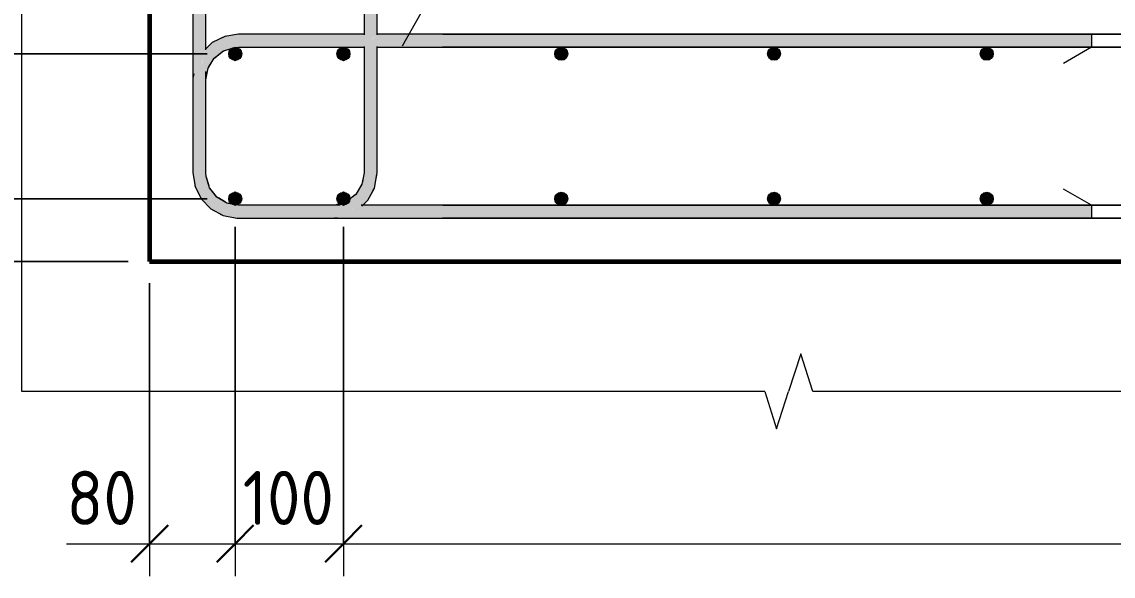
# Model space of a CAD drawing. Header units: millimetres. Extents: x 2384 to 38512, y -3571 to 48684.
# Drawn here: x 3002 to 4010, y 41074 to 41586 of the extents above; entities that cross this region are included whole.
import ezdxf

# ---------------------------------------------------------------- set-up
doc = ezdxf.new("R2010")
doc.units = ezdxf.units.MM
for name, color, linetype, lineweight in [('AA_Dim', 7, 'Continuous', 9), ('AA_Dim-20', 7, 'Continuous', 9), ('AA_Oformlenie', 7, 'Continuous', 9), ('AA_Vinoska', 7, 'Continuous', 9), ('AF_Stena_Опалубка', 253, 'Continuous', 20), ('KR_Armatura', 7, 'Continuous', 20), ('KR_Armatura_Tonkie', 7, 'Continuous', 20)]:
    doc.layers.add(name, color=color, linetype=linetype, lineweight=lineweight)
doc.styles.add('ISOCPEUR_1', font='isocpeur.ttf', dxfattribs={"width": 0.9, "height": 49.99999999999999})
doc.dimstyles.new('05_Округл_100мм__непрозр_', dxfattribs={"dimscale": 304.8, "dimtxt": 49.79905879051575, "dimasz": 0.1115485564304462, "dimexe": 0.09842519685039369, "dimexo": 0.06561679790026247, "dimgap": 0.01968503937007874, "dimtad": 1, "dimdec": 0, "dimrnd": 100, "dimdsep": 46, "dimtxsty": 'ISOCPEUR_1', "dimblk1": 'OBLIQUE', "dimblk2": 'OBLIQUE', "dimsah": 1, "dimcen": 0.09, "dimdle": 0.09842519685039369, "dimazin": 0, "dimtfac": 1, "dimtdec": 4, "dimtix": 1, "dimtmove": 0, "dimatfit": 3, "dimfxl": 1, "dimtvp": 1, "dimtfill": 1, "dimtolj": 1, "dimtzin": 0, "dimlwd": 18, "dimlwe": 18, "dimarcsym": 2})
doc.dimstyles.new('05_Округл_5мм__прозр_', dxfattribs={"dimscale": 304.8, "dimtxt": 49.79905879051575, "dimasz": 0.1115485564304462, "dimexe": 0.09842519685039369, "dimexo": 0.06561679790026247, "dimgap": 0.006561679790026247, "dimtad": 1, "dimdec": 0, "dimrnd": 5, "dimdsep": 46, "dimtxsty": 'ISOCPEUR_1', "dimblk1": 'OBLIQUE', "dimblk2": 'OBLIQUE', "dimsah": 1, "dimcen": 0.09, "dimdle": 0.09842519685039369, "dimazin": 0, "dimtfac": 1, "dimtdec": 4, "dimtix": 1, "dimtmove": 1, "dimatfit": 3, "dimfxl": 1, "dimtvp": 1, "dimtolj": 1, "dimtzin": 0, "dimlwd": 18, "dimlwe": 18, "dimarcsym": 2})
doc.dimstyles.new('05_Округл_5мм__прозр__1', dxfattribs={"dimscale": 304.8, "dimtxt": 49.79905879051575, "dimasz": 0.1115485564304462, "dimexe": 0.09842519685039369, "dimexo": 0.06561679790026247, "dimgap": 0.006561679790026247, "dimtad": 1, "dimdec": 0, "dimrnd": 5, "dimdsep": 46, "dimtxsty": 'ISOCPEUR_1', "dimblk1": 'OBLIQUE', "dimblk2": 'OBLIQUE', "dimsah": 1, "dimcen": 0.09, "dimdle": 0.09842519685039369, "dimazin": 0, "dimtfac": 1, "dimtdec": 4, "dimtix": 1, "dimtmove": 0, "dimatfit": 3, "dimfxl": 1, "dimtvp": 1, "dimtolj": 1, "dimtzin": 0, "dimlwd": 18, "dimlwe": 18, "dimarcsym": 2})

# ---------------------------------------------------------------- blocks, each defined once
blk = doc.blocks.new('350_Стержень П торец СК-СГ _НесАрм_РабПлоск_ - 350_Стержень П торец СК-СГ _НесАрм_РабПлоск_-V9-Схема армирования стен входной группы в_о Г_1-Е_1_2_1-3_1 на отм_ -0_920')
at = {"layer": 'KR_Armatura_Tonkie'}
for points in [[(3166.061607971604, 41532.99994879866), (3172.061607971605, 41532.99994879866), (3173.083833182932, 41540.76452015174), (3176.20732694081, 41548.16478215488), (3180.848404536007, 41554.21315223426), (3187.365783492963, 41559.10670453848), (3194.405673321919, 41561.99202588067), (3202.061607971604, 41563.20439384093), (3202.061607971604, 41574.99994879866), (3191.191208077298, 41573.56883350281), (3181.061607971604, 41569.37301575761), (3172.061607971613, 41562.30549136239), (3171.857162929347, 41561.0765833097), (3171.25776039432, 41559.44636615792), (3170.293667439539, 41557.21672019488), (3170.039460524772, 41556.20302545904), (3168.045048934377, 41545.28619776493), (3167.374861965587, 41539.45938893886)], [(3161.818967284484, 41446.99994879866), (3172.061607971604, 41446.99994879866), (3171.857162929339, 41532.99994879866), (3160.061607971604, 41532.99994879866), (3160.266053013869, 41446.99994879866), (3160.865455548897, 41446.99994879866)], [(3202.061607971604, 41404.99994879866), (3202.061607971604, 41416.99994879866), (3194.297036618528, 41418.02217401), (3186.896774615395, 41421.14566776787), (3180.848404536007, 41425.78674536307), (3175.954852231778, 41432.30412432004), (3173.0695308896, 41439.34401414898), (3171.857162929338, 41446.99994879866), (3160.061607971604, 41446.99994879866), (3161.492723267463, 41436.12954890436), (3165.893838950466, 41425.73239931712), (3172.363123161769, 41417.30146398883), (3181.061607971604, 41410.62688183971), (3191.777704359132, 41406.35385039419), (3198.983475299658, 41405.40519265283)], [(3926.766340292849, 41404.99994879866), (3990.061607971605, 41405.20439384093), (3990.061607971604, 41416.99994879866), (3315.976645263067, 41416.7955037564), (3312.237874321469, 41415.30880290584), (3310.198180790811, 41414.49292403545), (3304.736508188594, 41413.50519797995), (3301.84955743761, 41413.68759653319), (3292.658497526505, 41411.24604105139), (3292.658497526505, 41411.41820295597), (3288.061607971612, 41410.99994879866), (3288.061607971612, 41416.99994879866), (3202.061607971603, 41416.7955037564), (3202.061607971604, 41404.99994879866), (3897.943256530742, 41404.99994879866)]]:
    blk.add_hatch(color=256, dxfattribs=at).paths.add_polyline_path(points)
h = blk.add_hatch(color=256, dxfattribs=at)
h.paths.add_polyline_path([(3609.712418909677, 41562.99994879866), (3990.061607971606, 41563.20439384093), (3990.061607971606, 41574.99994879866), (3329.857162929347, 41574.7955037564), (3324.061607971616, 41568.7595229852), (3324.302508528628, 41568.75904824165), (3330.061607971614, 41562.99994879866), (3580.88933514757, 41562.99994879866)])
h.paths.add_polyline_path([(3318.061607971613, 41562.99994879866), (3324.061607971613, 41568.99994879866), (3318.061607971614, 41574.99994879866), (3202.061607971604, 41574.7955037564), (3202.061607971604, 41562.99994879866), (3292.658497526505, 41562.99994879866)])
for p, q in [((3318.631764172432, 41574.99994879866), (3202.061607971604, 41574.99994879866)), ((3990.061607971606, 41574.99994879866), (3329.491451770795, 41574.99994879866)), ((3990.061607971602, 41574.99994879861), (3990.061607971602, 41562.99994879861)), ((3202.061607971604, 41562.99994879866), (3318.631764172432, 41562.99994879866)), ((3329.491451770795, 41562.99994879866), (3990.061607971606, 41562.99994879866)), ((3989.97568201357, 41562.95033942361), (3964.080845858069, 41547.99994879861)), ((3160.061607971604, 41532.99994879866), (3160.061607971604, 41446.99994879866)), ((3172.061607971604, 41446.99994879866), (3172.061607971604, 41532.99994879866)), ((3989.975682013573, 41417.04955817361), (3964.080845858067, 41431.99994879861)), ((3295.934904068034, 41416.99994879866), (3202.061607971604, 41416.99994879866)), ((3990.061607971604, 41416.99994879866), (3315.492151902752, 41416.99994879866)), ((3990.0616079716, 41416.99994879861), (3990.0616079716, 41404.99994879861)), ((3202.061607971604, 41404.99994879866), (3990.061607971605, 41404.99994879866))]:
    blk.add_line(p, q, dxfattribs=at)
at = {"layer": 'KR_Armatura_Tonkie', "flags": 128}
for points in [[(3202.061607971604, 41574.99994879866), (3189.373826544636, 41573.03768353056), (3177.87160668069, 41567.33424415397), (3171.272467339967, 41560.9708831529)], [(3172.061607971604, 41532.99994879866), (3174.017711225979, 41543.65545701369), (3179.63093165965, 41552.92141360897), (3188.169266688765, 41559.58947406109), (3198.519258650828, 41562.79007738666), (3202.061607971604, 41562.99994879866)], [(3160.850748603258, 41538.49007219211), (3160.089390122912, 41534.52734163024), (3160.061607971604, 41532.99994879866)], [(3160.061607971604, 41446.99994879866), (3162.023873239709, 41434.3121673717), (3167.727312616295, 41422.80994750775), (3176.638989863385, 41413.56807047088), (3187.9261871361, 41407.45010837165), (3200.534215140031, 41405.02773094997), (3202.061607971604, 41404.99994879866)], [(3202.061607971604, 41416.99994879866), (3191.406099756568, 41418.95605205304), (3182.140143161295, 41424.56927248671), (3175.472082709179, 41433.10760751582), (3172.271479383603, 41443.45759947789), (3172.061607971604, 41446.99994879866)]]:
    blk.add_lwpolyline(points, dxfattribs=at)
blk = doc.blocks.new('350_Стержень П торец СК-СГ _НесАрм_РабПлоск_ - 350_Стержень П торец СК-СГ _НесАрм_РабПлоск_-V10-Схема армирования стен входной группы в_о Г_1-Е_1_2_1-3_1 на отм_ -0_920')
at = {"layer": 'KR_Armatura_Tonkie'}
for p, q in [((3318.094817318581, 41574.99994879866), (3202.061607971604, 41574.99994879866)), ((3990.061607971606, 41574.99994879866), (3330.061607971614, 41574.99994879866)), ((3180.195587947289, 41553.36238509203), (3187.760380127273, 41559.27015181608)), ((3189.597740600161, 41560.03121144292), (3197.074947234845, 41562.34344245805)), ((3202.061607971604, 41562.99994879866), (3318.091703942303, 41562.99994879866)), ((3330.061607971614, 41562.99994879866), (3990.061607971606, 41562.99994879866)), ((3989.97568201357, 41562.95033942361), (3964.080845858069, 41547.99994879861)), ((3174.851209905132, 41545.0313450043), (3178.782321145832, 41551.52057993777)), ((3172.061607971613, 41532.99994879872), (3173.807907467805, 41542.51259011045)), ((3160.061607971604, 41532.99994879866), (3160.061607971604, 41446.99994879866)), ((3172.061607971604, 41446.99994879867), (3172.061607971605, 41532.99994879866)), ((3175.016752097467, 41434.5800387083), (3172.718114312235, 41442.01328806185)), ((3181.699171678205, 41425.13392877439), (3175.79140495421, 41432.6987209543)), ((3190.030211765919, 41419.78955073222), (3183.540976832584, 41423.72066197284)), ((3989.975682013569, 41417.04955817361), (3964.080845858067, 41431.99994879861)), ((3202.061607971604, 41416.99994879866), (3192.548966659876, 41418.74624829486)), ((3288.061607971613, 41416.99994879866), (3202.061607971612, 41416.99994879866)), ((3990.061607971605, 41416.99994879866), (3317.367150535314, 41416.99994879866)), ((3202.061607971604, 41404.99994879866), (3990.061607971606, 41404.99994879866))]:
    blk.add_line(p, q, dxfattribs=at)
at = {"layer": 'KR_Armatura_Tonkie', "flags": 128}
for points in [[(3179.378219892011, 41568.08130665289), (3177.871606680691, 41567.33424415397), (3175.794865441073, 41565.3317020752)], [(3190.227724626176, 41573.16974559022), (3189.373826544637, 41573.03768353056), (3186.659118640315, 41571.69158059212)], [(3161.891811180038, 41435.16606545324), (3162.023873239711, 41434.3121673717), (3163.369976178153, 41431.59745946736)], [(3166.98025011737, 41424.31656071907), (3167.727312616295, 41422.80994750775), (3169.729854695074, 41420.73320626813)], [(3174.961708310965, 41415.30749947328), (3176.638989863387, 41413.56807047088), (3178.647001352948, 41412.47967466356)], [(3185.317912834838, 41408.86386263977), (3187.9261871361, 41407.45010837165), (3189.427294726287, 41407.16170092735)], [(3197.668627038467, 41405.57829571037), (3200.534215140032, 41405.02773094997), (3202.061607971604, 41404.99994879866)]]:
    blk.add_lwpolyline(points, dxfattribs=at)
blk = doc.blocks.new('350_Стержень П торец СК-СГ _НесАрм_РабПлоск_ - 350_Стержень П торец СК-СГ _НесАрм_РабПлоск_-V11-Схема армирования стен входной группы в_о Г_1-Е_1_2_1-3_1 на отм_ -0_920')
at = {"layer": 'KR_Armatura_Tonkie'}
for points in [[(3161.818967284493, 41446.99994879867), (3172.061607971613, 41446.99994879867), (3171.857162929347, 41532.99994879879), (3166.061607971613, 41532.99994879872), (3167.813398409795, 41542.2906308692), (3168.55273642883, 41549.55757975859), (3169.22741734241, 41552.14521367078), (3170.438433766934, 41557.89304147588), (3171.857162929347, 41561.0765833097), (3172.061607971613, 41562.41820078553), (3171.857162929351, 42234.99994879868), (3160.061607971616, 42234.99994879868), (3160.266053013878, 41446.99994879867), (3160.865455548906, 41446.99994879867)], [(3202.061607971612, 41404.99994879868), (3202.061607971612, 41416.99994879867), (3194.297036618537, 41418.02217401), (3186.896774615415, 41421.14566776787), (3180.848404536016, 41425.78674536308), (3175.954852231791, 41432.30412432004), (3173.069530889608, 41439.34401414898), (3171.857162929347, 41446.99994879867), (3160.061607971612, 41446.99994879867), (3161.492723267471, 41436.12954890436), (3165.893838950482, 41425.73239931712), (3172.363123161778, 41417.30146398884), (3181.061607971613, 41410.62688183972), (3191.777704359132, 41406.3538503942), (3198.983475299658, 41405.40519265284)], [(3288.061607971613, 41410.99994879867), (3294.688161303214, 41411.68613884423), (3297.860260004669, 41412.55286306928), (3301.849557437611, 41413.68759653319), (3304.736508188597, 41413.50519797995), (3307.070039407558, 41414.02004869331), (3310.198180790811, 41414.49292403545), (3312.23787432147, 41415.30880290584), (3315.976645263073, 41416.7955037564), (3317.367150535317, 41416.99994879866), (3317.760092781448, 41417.30146398884), (3324.43467493056, 41425.99994879867), (3328.630492675753, 41436.12954890436), (3329.857162929348, 41446.99994879866), (3318.061607971613, 41446.99994879866), (3317.039382760285, 41439.2353774456), (3313.915889002407, 41431.83511544246), (3309.274811407209, 41425.78674536308), (3302.757432450254, 41420.89319305885), (3295.717542621299, 41418.00787171666), (3288.061607971613, 41416.7955037564), (3288.061607971613, 41412.10589223032)], [(3206.189246240186, 41404.99994879868), (3288.061607971613, 41405.20439384094), (3288.061607971613, 41416.99994879867), (3202.061607971612, 41416.7955037564), (3202.061607971612, 41404.99994879868)]]:
    blk.add_hatch(color=256, dxfattribs=at).paths.add_polyline_path(points)
h = blk.add_hatch(color=256, dxfattribs=at)
h.paths.add_polyline_path([(3324.061607971614, 41568.99994879866), (3330.061607971614, 41574.99994879866), (3329.857162929352, 42234.99994879867), (3318.061607971617, 42234.99994879867), (3318.26605301388, 41574.7955037564), (3322.751700952671, 41570.30985581761)])
h.paths.add_polyline_path([(3321.061607971613, 41446.99994879866), (3330.061607971614, 41446.99994879866), (3329.857162929348, 41563.20439384093), (3324.061607971614, 41568.99994879866), (3318.061607971614, 41562.99994879866), (3318.266053013879, 41446.99994879866), (3319.818967284494, 41446.99994879866)])
for p, q in [((3160.061607971616, 42234.99994879868), (3160.061607971612, 41446.99994879867)), ((3160.061607971612, 42234.99994879863), (3172.061607971612, 42234.99994879863)), ((3172.061607971613, 41560.61185708328), (3172.061607971617, 42234.99994879868)), ((3172.111217346613, 42234.91402284059), (3187.061607971612, 42209.01918668509)), ((3318.011998596613, 42234.9140228406), (3303.061607971612, 42209.01918668509)), ((3318.061607971617, 42234.99994879867), (3318.061607971614, 41574.42979259785)), ((3318.061607971613, 42234.99994879862), (3330.061607971613, 42234.99994879862)), ((3330.061607971614, 41574.42979259785), (3330.061607971617, 42234.99994879867)), ((3318.061607971614, 41563.57010499948), (3318.061607971613, 41446.99994879866)), ((3330.061607971614, 41446.99994879866), (3330.061607971614, 41563.57010499948)), ((3172.061607971613, 41446.99994879867), (3172.061607971613, 41540.742619324)), ((3288.061607971613, 41416.99994879867), (3202.061607971612, 41416.99994879867)), ((3202.061607971612, 41404.99994879868), (3288.061607971613, 41404.99994879868)), ((3288.061607971613, 41404.99994879868), (3293.164100489867, 41405.78908943031))]:
    blk.add_line(p, q, dxfattribs=at)
at = {"layer": 'KR_Armatura_Tonkie', "flags": 128}
for points in [[(3160.061607971612, 41446.99994879867), (3162.023873239719, 41434.3121673717), (3167.727312616303, 41422.80994750775), (3176.638989863394, 41413.56807047089), (3187.926187136108, 41407.45010837165), (3200.53421514004, 41405.02773094998), (3202.061607971612, 41404.99994879868)], [(3202.061607971612, 41416.99994879867), (3191.406099756577, 41418.95605205305), (3182.140143161304, 41424.56927248672), (3175.472082709188, 41433.10760751583), (3172.271479383612, 41443.4575994779), (3172.061607971613, 41446.99994879867)], [(3318.061607971613, 41446.99994879866), (3316.105504717239, 41436.34444058363), (3310.492284283567, 41427.07848398836), (3301.953949254452, 41420.41042353625), (3291.603957292388, 41417.20982021066), (3288.061607971613, 41416.99994879867)], [(3315.928120779298, 41416.21080816702), (3321.493486299396, 41421.57733069045), (3327.611448398639, 41432.86452796317), (3330.033825820305, 41445.4725559671), (3330.061607971614, 41446.99994879866)]]:
    blk.add_lwpolyline(points, dxfattribs=at)
blk = doc.blocks.new('350_Стержень П торец СК-СГ _НесАрм_РабПлоск_ - 350_Стержень П торец СК-СГ _НесАрм_РабПлоск_-V12-Схема армирования стен входной группы в_о Г_1-Е_1_2_1-3_1 на отм_ -0_920')
at = {"layer": 'KR_Armatura_Tonkie'}
for p, q in [((3160.061607971616, 42234.99994879868), (3160.061607971612, 41446.99994879867)), ((3172.061607971613, 41562.30549136239), (3172.061607971617, 42234.99994879868)), ((3172.111217346613, 42234.91402284059), (3187.061607971612, 42209.01918668509)), ((3318.011998596612, 42234.9140228406), (3303.061607971612, 42209.01918668509)), ((3318.061607971617, 42234.99994879868), (3318.061607971614, 41574.96985282798)), ((3330.061607971614, 41574.9667394517), (3330.061607971617, 42234.99994879868)), ((3318.061607971614, 41562.99994879866), (3318.061607971613, 41446.99994879867)), ((3330.061607971614, 41446.99994879867), (3330.061607971614, 41562.99994879866)), ((3172.061607971613, 41446.99994879867), (3172.061607971613, 41532.99994879866)), ((3318.061607971613, 41446.99994879867), (3316.315308475413, 41437.4873074869)), ((3175.016752097477, 41434.5800387083), (3172.718114312227, 41442.01328806193)), ((3181.699171678245, 41425.13392877436), (3175.791404954193, 41432.69872095434)), ((3315.272006038091, 41434.96855259305), (3311.340894797379, 41428.47931765955)), ((3190.030211765997, 41419.7895507322), (3183.540976832479, 41423.72066197291)), ((3309.927627995924, 41426.6375125053), (3302.362835815956, 41420.72974578126)), ((3202.061607971604, 41416.99994879867), (3192.548966659831, 41418.74624829488)), ((3288.061607971613, 41416.99994879867), (3202.061607971612, 41416.99994879867)), ((3300.525475343051, 41419.96868615442), (3293.04826870837, 41417.65645513929)), ((3202.061607971612, 41404.99994879868), (3288.061607971613, 41404.99994879868))]:
    blk.add_line(p, q, dxfattribs=at)
at = {"layer": 'KR_Armatura_Tonkie', "flags": 128}
for points in [[(3329.483261059911, 41442.60696786554), (3330.033825820305, 41445.47255596711), (3330.061607971614, 41446.99994879867)], [(3161.891811180053, 41435.1660654532), (3162.023873239719, 41434.3121673717), (3163.369976178087, 41431.59745946753)], [(3326.197694130502, 41430.2562536619), (3327.611448398639, 41432.86452796317), (3327.899855842914, 41434.36563555336)], [(3166.980250117405, 41424.31656071903), (3167.727312616303, 41422.80994750776), (3169.729854695007, 41420.73320626822)], [(3319.754057296981, 41419.90004913802), (3321.493486299396, 41421.57733069045), (3322.581882106715, 41423.58534218002)], [(3174.961708311027, 41415.30749947324), (3176.638989863394, 41413.56807047089), (3178.647001352888, 41412.47967466361)], [(3185.317912834943, 41408.86386263972), (3187.926187136108, 41407.45010837165), (3189.42729472624, 41407.16170092738)], [(3197.668627038638, 41405.57829571034), (3200.53421514004, 41405.02773094998), (3202.061607971612, 41404.99994879868)]]:
    blk.add_lwpolyline(points, dxfattribs=at)
blk = doc.blocks.new('011_Прямоугольник обрыва _ЭлУзла_ - 011_Прямоугольник обрыва _ЭлУзла_-3933759-Схема армирования стен входной группы в_о Г_1-Е_1_2_1-3_1 на отм_ -0_920')
at = {"layer": 'AA_Oformlenie'}
for p, q in [((0, -7237.141417356474), (0, -5449.856063017351)), ((686.227851628539, -7237.141417356474), (0, -7237.141417356474)), ((2102.683554885662, -7237.141417356474), (730.7513205430809, -7237.141417356474))]:
    blk.add_line(p, q, dxfattribs=at)
blk = doc.blocks.new('DIMBLOCK2-Схема армирования стен входной группы в_о Г_1-Е_1_2_1-3_1 на отм_ -0_920')
at = {"layer": 'AA_Dim-20', "lineweight": 18}
for p, q in [((2726.297318025679, 41689.83190970597), (2726.297318025679, 41606.62541201031)), ((3100.061607971601, 41614.99994879863), (2798.21808558777, 41614.99994879863)), ((2828.21808558777, 41614.99994879863), (2828.218085587769, 41556.90965942809)), ((2828.218085587769, 41614.99994879863), (3100.061607971601, 41614.99994879863)), ((2726.297318025679, 41606.62541201031), (2828.218085587769, 41585.95480411335)), ((3173.075929107106, 41556.90965942809), (2798.21808558777, 41556.90965942809)), ((2828.218085587769, 41556.90965942809), (3173.075929107106, 41556.90965942809))]:
    blk.add_line(p, q, dxfattribs=at)
at = {"layer": 'AA_Dim-20', "lineweight": 30}
for p, q in [((2828.21808558777, 41614.99994879863), (2811.21808558777, 41631.99994879863)), ((2828.21808558777, 41614.99994879863), (2845.21808558777, 41597.99994879864)), ((2828.218085587769, 41556.90965942809), (2811.218085587769, 41573.90965942808)), ((2828.218085587769, 41556.90965942809), (2845.218085587769, 41539.90965942809))]:
    blk.add_line(p, q, dxfattribs=at)
at = {"layer": 'AA_Dim-20', "color": 0, "lineweight": 18, "insert": (2658.97453070552, 41626.62541201032), "char_height": 49.99999999999999, "width": 75.84779723478552, "attachment_point": 1, "rotation": 90, "line_spacing_factor": 1.149209049011902, "style": 'ISOCPEUR_1'}
blk.add_mtext('60', dxfattribs=at)
blk = doc.blocks.new('_Oblique')
at = {"color": 0, "linetype": 'ByBlock', "lineweight": -2}
blk.add_line((-0.5, -0.5), (0.5, 0.5), dxfattribs=at)
blk = doc.blocks.new('DIMBLOCK3-Схема армирования стен входной группы в_о Г_1-Е_1_2_1-3_1 на отм_ -0_920')
at = {"layer": 'AA_Dim-20', "lineweight": 30}
for p, q in [((2828.218085587769, 41556.90965942809), (2811.218085587769, 41573.90965942808)), ((2828.218085587769, 41556.90965942809), (2845.218085587769, 41539.90965942809)), ((2828.218085587769, 41423.09023816918), (2811.218085587769, 41440.09023816917)), ((2828.218085587769, 41423.09023816918), (2845.218085587769, 41406.09023816918))]:
    blk.add_line(p, q, dxfattribs=at)
at = {"layer": 'AA_Dim-20', "lineweight": 18}
for p, q in [((3173.075929107106, 41556.90965942809), (2798.21808558777, 41556.90965942809)), ((2828.218085587769, 41556.90965942809), (2828.218085587769, 41423.09023816918)), ((2828.218085587769, 41556.90965942809), (3173.075929107106, 41556.90965942809)), ((3173.075929107106, 41423.09023816918), (2798.21808558777, 41423.09023816918)), ((2828.218085587769, 41423.09023816918), (3173.075929107106, 41423.09023816918))]:
    blk.add_line(p, q, dxfattribs=at)
at = {"layer": 'AA_Dim-20', "color": 0, "lineweight": 18, "insert": (2760.895298267611, 41446.90460946069), "char_height": 49.99999999999999, "width": 103.4288144110712, "attachment_point": 1, "rotation": 90, "line_spacing_factor": 1.149209049011902, "style": 'ISOCPEUR_1'}
blk.add_mtext('135', dxfattribs=at)
blk = doc.blocks.new('DIMBLOCK4-Схема армирования стен входной группы в_о Г_1-Е_1_2_1-3_1 на отм_ -0_920')
at = {"layer": 'AA_Dim-20', "lineweight": 30}
for p, q in [((2828.218085587769, 41423.09023816918), (2811.218085587769, 41440.09023816917)), ((2828.218085587769, 41423.09023816918), (2845.218085587769, 41406.09023816918)), ((2828.218085587769, 41364.99994879863), (2811.218085587769, 41381.99994879862)), ((2828.218085587769, 41364.99994879863), (2845.218085587769, 41347.99994879863))]:
    blk.add_line(p, q, dxfattribs=at)
at = {"layer": 'AA_Dim-20', "lineweight": 18}
for p, q in [((3173.075929107106, 41423.09023816918), (2798.21808558777, 41423.09023816918)), ((2828.218085587769, 41423.09023816918), (2828.218085587769, 41334.99994879863)), ((2828.218085587769, 41423.09023816918), (3173.075929107106, 41423.09023816918)), ((2828.218085587769, 41364.32675546088), (2828.218085587769, 41394.0450934839)), ((3100.0616079716, 41364.99994879863), (2798.218085587769, 41364.99994879863)), ((2828.218085587769, 41364.99994879863), (3100.0616079716, 41364.99994879863)), ((2828.218085587769, 41281.12025776521), (2828.218085587769, 41364.32675546088))]:
    blk.add_line(p, q, dxfattribs=at)
at = {"layer": 'AA_Dim-20', "color": 0, "lineweight": 18, "insert": (2760.89529826761, 41281.12025776521), "char_height": 49.99999999999999, "width": 75.84779723478552, "attachment_point": 1, "rotation": 90, "line_spacing_factor": 1.149209049011902, "style": 'ISOCPEUR_1'}
blk.add_mtext('60', dxfattribs=at)
blk = doc.blocks.new('DIMBLOCK10-Схема армирования стен входной группы в_о Г_1-Е_1_2_1-3_1 на отм_ -0_920')
at = {"layer": 'AA_Dim-20', "lineweight": 18}
for p, q in [((3199.075929107106, 41397.09023816918), (3199.075929107106, 41074.29082112443)), ((3199.075929107106, 41104.29082112442), (3199.075929107106, 41397.09023816918)), ((3120.061607971601, 41344.99994879863), (3120.061607971601, 41074.29082112443)), ((3120.0616079716, 41104.29082112442), (3120.0616079716, 41344.99994879862)), ((3043.289056613681, 41104.29082112442), (3126.495554309335, 41104.29082112442)), ((3090.061607971601, 41104.29082112443), (3199.075929107106, 41104.29082112443)), ((3126.495554309335, 41104.29082112442), (3159.568768539354, 41104.29082112442))]:
    blk.add_line(p, q, dxfattribs=at)
at = {"layer": 'AA_Dim-20', "lineweight": 30}
for p, q in [((3120.061607971601, 41104.29082112443), (3137.061607971601, 41121.29082112442)), ((3199.075929107106, 41104.29082112443), (3216.075929107106, 41121.29082112442)), ((3120.061607971601, 41104.29082112443), (3103.061607971601, 41087.29082112443)), ((3199.075929107106, 41104.29082112443), (3182.075929107106, 41087.29082112443))]:
    blk.add_line(p, q, dxfattribs=at)
at = {"layer": 'AA_Dim-20', "color": 0, "lineweight": 18, "insert": (3043.289056613681, 41171.61360844458), "char_height": 49.99999999999999, "width": 75.84779723478552, "attachment_point": 1, "line_spacing_factor": 1.149209049011902, "style": 'ISOCPEUR_1'}
blk.add_mtext('80', dxfattribs=at)
blk = doc.blocks.new('DIMBLOCK11-Схема армирования стен входной группы в_о Г_1-Е_1_2_1-3_1 на отм_ -0_920')
at = {"layer": 'AA_Dim-20', "lineweight": 18}
for p, q in [((3199.075929107106, 41397.09023816918), (3199.075929107106, 41074.29082112443)), ((3199.075929107106, 41104.29082112442), (3199.075929107106, 41397.09023816918)), ((3299.075929107106, 41397.09023816918), (3299.075929107106, 41074.29082112443)), ((3299.075929107106, 41104.29082112442), (3299.075929107106, 41397.09023816918)), ((3199.075929107106, 41104.29082112443), (3329.075929107107, 41104.29082112443))]:
    blk.add_line(p, q, dxfattribs=at)
at = {"layer": 'AA_Dim-20', "lineweight": 30}
for p, q in [((3199.075929107106, 41104.29082112443), (3216.075929107106, 41121.29082112442)), ((3299.075929107106, 41104.29082112443), (3316.075929107106, 41121.29082112442)), ((3199.075929107106, 41104.29082112443), (3182.075929107106, 41087.29082112443)), ((3299.075929107106, 41104.29082112443), (3282.075929107106, 41087.29082112443))]:
    blk.add_line(p, q, dxfattribs=at)
at = {"layer": 'AA_Dim-20', "color": 0, "lineweight": 18, "insert": (3205.98058976916, 41171.61360844458), "char_height": 49.99999999999999, "width": 103.4288144110712, "attachment_point": 1, "line_spacing_factor": 1.149209049011902, "style": 'ISOCPEUR_1'}
blk.add_mtext('100', dxfattribs=at)
blk = doc.blocks.new('DIMBLOCK15-Схема армирования стен входной группы в_о Г_1-Е_1_2_1-3_1 на отм_ -0_920')
at = {"layer": 'AA_Dim-20', "lineweight": 18}
for p, q in [((3299.075929107106, 41397.09023816918), (3299.075929107106, 41074.29082112443)), ((3299.075929107106, 41104.29082112442), (3299.075929107106, 41397.09023816918)), ((5268.532066167022, 41396.99994879863), (5268.532066167022, 41074.29082112443)), ((5268.532066167022, 41104.29082112442), (5268.532066167022, 41396.99994879863)), ((3269.075929107107, 41104.29082112443), (5298.532066167022, 41104.29082112443))]:
    blk.add_line(p, q, dxfattribs=at)
at = {"layer": 'AA_Dim-20', "lineweight": 30}
for p, q in [((3299.075929107106, 41104.29082112443), (3316.075929107106, 41121.29082112442)), ((5268.532066167022, 41104.29082112443), (5285.532066167023, 41121.29082112442)), ((3299.075929107106, 41104.29082112443), (3282.075929107106, 41087.29082112443)), ((5268.532066167022, 41104.29082112443), (5251.532066167022, 41087.29082112443))]:
    blk.add_line(p, q, dxfattribs=at)
at = {"layer": 'AA_Dim-20', "color": 0, "lineweight": 18, "insert": (4114.295662907809, 41175.61360844458), "char_height": 49.99999999999999, "width": 406.8200033502133, "attachment_point": 1, "line_spacing_factor": 1.149209049011902, "style": 'ISOCPEUR_1', "bg_fill": 3, "box_fill_scale": 1.25, "bg_fill_color": 256, "bg_fill_true_color": 13158600, "bg_fill_transparency": 0}
blk.add_mtext('200х10=2000', dxfattribs=at)

msp = doc.modelspace()

# ---------------------------------------------------------------- hatches: boundary and pattern name
at = {"layer": 'KR_Armatura'}
h = msp.add_hatch(color=256, dxfattribs=at)
edge = h.paths.add_edge_path()
edge.add_arc((3199.075929107106, 41556.90965942809), 6, 0, 360)
for points in [[(3199.075929107111, 41550.90965942814), (3204.272081529817, 41553.90965942814), (3204.272081529817, 41559.90965942814), (3199.075929107111, 41562.90965942814), (3193.879776684404, 41559.90965942814), (3193.879776684404, 41553.90965942814)], [(3299.075929107111, 41550.90965942814), (3304.272081529818, 41553.90965942814), (3304.272081529818, 41559.90965942814), (3299.075929107111, 41562.90965942814), (3293.879776684404, 41559.90965942814), (3293.879776684404, 41553.90965942814)], [(3497.30974015794, 41551.80379637598), (3503.30974015794, 41551.80379637598), (3506.309740157941, 41556.99994879869), (3503.30974015794, 41562.19610122139), (3497.30974015794, 41562.19610122139), (3494.420083861251, 41556.80882789825)], [(3699.778887492284, 41551.80379637598), (3702.778887492284, 41556.99994879869), (3699.778887492284, 41562.19610122139), (3693.778887492284, 41562.19610122139), (3690.778887492284, 41556.99994879869), (3693.778887492284, 41551.80379637598)], [(3890.248034826627, 41551.80379637598), (3896.248034826627, 41551.80379637598), (3899.248034826627, 41556.99994879869), (3896.248034826627, 41562.19610122139), (3890.248034826627, 41562.19610122139), (3887.248034826627, 41556.99994879869)], [(3199.075929107111, 41417.09023816923), (3204.272081529817, 41420.09023816923), (3204.272081529817, 41426.09023816923), (3199.075929107111, 41429.09023816923), (3193.879776684404, 41426.09023816923), (3193.879776684404, 41420.09023816923), (3198.983475299658, 41417.14361639985)], [(3299.075929107111, 41417.09023816923), (3304.272081529818, 41420.09023816923), (3304.272081529818, 41426.09023816923), (3299.075929107111, 41429.09023816923), (3293.879776684404, 41426.09023816923), (3293.879776684404, 41420.09023816923)], [(3497.309740157939, 41417.80379637598), (3503.309740157939, 41417.80379637598), (3506.309740157939, 41422.99994879869), (3503.309740157939, 41428.19610122139), (3497.309740157939, 41428.19610122139), (3494.420083861251, 41422.80882789826)], [(3693.778887492284, 41417.80379637598), (3699.778887492283, 41417.80379637598), (3702.778887492284, 41422.99994879869), (3699.778887492283, 41428.19610122139), (3693.778887492284, 41428.19610122139), (3690.778887492283, 41422.99994879869)], [(3890.248034826626, 41417.80379637598), (3896.248034826626, 41417.80379637598), (3899.248034826626, 41422.99994879869), (3896.248034826626, 41428.19610122139), (3890.248034826626, 41428.19610122139), (3887.248034826626, 41422.99994879869)]]:
    msp.add_hatch(color=256, dxfattribs=at).paths.add_polyline_path(points)
h = msp.add_hatch(color=256, dxfattribs=at)
edge = h.paths.add_edge_path()
edge.add_arc((3299.075929107106, 41556.90965942809), 6, 0, 360)
h = msp.add_hatch(color=256, dxfattribs=at)
edge = h.paths.add_edge_path()
edge.add_arc((3500.309740157936, 41556.99994879864), 6.000000000000455, 0, 360)
h = msp.add_hatch(color=256, dxfattribs=at)
edge = h.paths.add_edge_path()
edge.add_arc((3696.778887492279, 41556.99994879864), 6.000000000000455, 0, 360)
h = msp.add_hatch(color=256, dxfattribs=at)
edge = h.paths.add_edge_path()
edge.add_arc((3893.248034826622, 41556.99994879864), 6, 0, 360)
h = msp.add_hatch(color=256, dxfattribs=at)
edge = h.paths.add_edge_path()
edge.add_arc((3199.075929107106, 41423.09023816918), 6, 0, 360)
h = msp.add_hatch(color=256, dxfattribs=at)
edge = h.paths.add_edge_path()
edge.add_arc((3299.075929107106, 41423.09023816918), 6, 0, 360)
h = msp.add_hatch(color=256, dxfattribs=at)
edge = h.paths.add_edge_path()
edge.add_arc((3500.309740157935, 41422.99994879864), 6, 0, 360)
h = msp.add_hatch(color=256, dxfattribs=at)
edge = h.paths.add_edge_path()
edge.add_arc((3696.778887492278, 41422.99994879864), 6.000000000000455, 0, 360)
h = msp.add_hatch(color=256, dxfattribs=at)
edge = h.paths.add_edge_path()
edge.add_arc((3893.248034826621, 41422.99994879864), 6.000000000000455, 0, 360)

# ---------------------------------------------------------------- linework, layer by layer
at = {"layer": 'AA_Vinoska'}
for p, q in [((3353.643839574174, 41564.29612307512), (3445.064057112632, 41726.08025359317)), ((3721.46838553978, 41279.66005473962), (3710.206651082509, 41245.00000000044)), ((3732.730119997051, 41245.00000000044), (3721.46838553978, 41279.66005473962)), ((3688.206651082509, 41245.00000000044), (3699.206651082509, 41210.35898384906)), ((3699.206651082509, 41210.35898384906), (3710.206651082509, 41245.00000000044))]:
    msp.add_line(p, q, dxfattribs=at)
at = {"layer": 'AF_Stena_Опалубка', "lineweight": 60}
for p, q in [((3120.0616079716, 41614.99994879863), (3120.061607971599, 41364.99994879863)), ((3120.061607971599, 41364.99994879863), (5510.061607971958, 41364.99994879861))]:
    msp.add_line(p, q, dxfattribs=at)
at = {"layer": 'KR_Armatura'}
for p, q in [((3199.075929107111, 41562.90965942814), (3193.879776684404, 41559.90965942814)), ((3193.879776684404, 41559.90965942814), (3193.879776684404, 41553.90965942814)), ((3193.879776684404, 41553.90965942814), (3199.075929107111, 41550.90965942814)), ((3204.272081529817, 41559.90965942814), (3199.075929107111, 41562.90965942814)), ((3199.075929107111, 41550.90965942814), (3204.272081529817, 41553.90965942814)), ((3204.272081529817, 41553.90965942814), (3204.272081529817, 41559.90965942814)), ((3299.075929107111, 41562.90965942814), (3293.879776684404, 41559.90965942814)), ((3293.879776684404, 41559.90965942814), (3293.879776684404, 41553.90965942814)), ((3293.879776684404, 41553.90965942814), (3299.075929107111, 41550.90965942814)), ((3304.272081529818, 41559.90965942814), (3299.075929107111, 41562.90965942814)), ((3299.075929107111, 41550.90965942814), (3304.272081529818, 41553.90965942814)), ((3304.272081529818, 41553.90965942814), (3304.272081529818, 41559.90965942814)), ((3497.30974015794, 41562.19610122139), (3494.420083861251, 41556.80882789825)), ((3494.420083861251, 41556.80882789825), (3497.30974015794, 41551.80379637598)), ((3503.30974015794, 41562.19610122139), (3497.30974015794, 41562.19610122139)), ((3506.309740157941, 41556.99994879869), (3503.30974015794, 41562.19610122139)), ((3503.30974015794, 41551.80379637598), (3506.309740157941, 41556.99994879869)), ((3693.778887492284, 41562.19610122139), (3690.778887492284, 41556.99994879869)), ((3690.778887492284, 41556.99994879869), (3693.778887492284, 41551.80379637598)), ((3699.778887492284, 41562.19610122139), (3693.778887492284, 41562.19610122139)), ((3702.778887492284, 41556.99994879869), (3699.778887492284, 41562.19610122139)), ((3699.778887492284, 41551.80379637598), (3702.778887492284, 41556.99994879869)), ((3890.248034826627, 41562.19610122139), (3887.248034826627, 41556.99994879869)), ((3887.248034826627, 41556.99994879869), (3890.248034826627, 41551.80379637598)), ((3896.248034826627, 41562.19610122139), (3890.248034826627, 41562.19610122139)), ((3899.248034826627, 41556.99994879869), (3896.248034826627, 41562.19610122139)), ((3896.248034826627, 41551.80379637598), (3899.248034826627, 41556.99994879869)), ((3497.30974015794, 41551.80379637598), (3503.30974015794, 41551.80379637598)), ((3693.778887492284, 41551.80379637598), (3699.778887492284, 41551.80379637598)), ((3890.248034826627, 41551.80379637598), (3896.248034826627, 41551.80379637598)), ((3199.075929107111, 41429.09023816923), (3193.879776684404, 41426.09023816923)), ((3193.879776684404, 41426.09023816923), (3193.879776684404, 41420.09023816923)), ((3204.272081529817, 41426.09023816923), (3199.075929107111, 41429.09023816923)), ((3204.272081529817, 41420.09023816923), (3204.272081529817, 41426.09023816923)), ((3299.075929107111, 41429.09023816923), (3293.879776684404, 41426.09023816923)), ((3293.879776684404, 41426.09023816923), (3293.879776684404, 41420.09023816923)), ((3304.272081529818, 41426.09023816923), (3299.075929107111, 41429.09023816923)), ((3304.272081529818, 41420.09023816923), (3304.272081529818, 41426.09023816923)), ((3497.309740157939, 41428.19610122139), (3494.420083861251, 41422.80882789826)), ((3494.420083861251, 41422.80882789826), (3497.309740157939, 41417.80379637598)), ((3503.309740157939, 41428.19610122139), (3497.309740157939, 41428.19610122139)), ((3506.309740157939, 41422.99994879869), (3503.309740157939, 41428.19610122139)), ((3503.309740157939, 41417.80379637598), (3506.309740157939, 41422.99994879869)), ((3693.778887492284, 41428.19610122139), (3690.778887492283, 41422.99994879869)), ((3690.778887492283, 41422.99994879869), (3693.778887492284, 41417.80379637598)), ((3699.778887492283, 41428.19610122139), (3693.778887492284, 41428.19610122139)), ((3702.778887492284, 41422.99994879869), (3699.778887492283, 41428.19610122139)), ((3699.778887492283, 41417.80379637598), (3702.778887492284, 41422.99994879869)), ((3890.248034826626, 41428.19610122139), (3887.248034826626, 41422.99994879869)), ((3887.248034826626, 41422.99994879869), (3890.248034826626, 41417.80379637598)), ((3896.248034826626, 41428.19610122139), (3890.248034826626, 41428.19610122139)), ((3899.248034826626, 41422.99994879869), (3896.248034826626, 41428.19610122139)), ((3896.248034826626, 41417.80379637598), (3899.248034826626, 41422.99994879869)), ((3193.879776684404, 41420.09023816923), (3198.983475299658, 41417.14361639985)), ((3198.983475299658, 41417.14361639985), (3199.075929107111, 41417.09023816923)), ((3199.075929107111, 41417.09023816923), (3204.272081529817, 41420.09023816923)), ((3293.879776684404, 41420.09023816923), (3299.075929107111, 41417.09023816923)), ((3299.075929107111, 41417.09023816923), (3304.272081529818, 41420.09023816923)), ((3497.309740157939, 41417.80379637598), (3503.309740157939, 41417.80379637598)), ((3693.778887492284, 41417.80379637598), (3699.778887492283, 41417.80379637598)), ((3890.248034826626, 41417.80379637598), (3896.248034826626, 41417.80379637598))]:
    msp.add_line(p, q, dxfattribs=at)
for centre, radius in [((3199.075929107106, 41556.90965942809), 6), ((3299.075929107106, 41556.90965942809), 6), ((3500.309740157936, 41556.99994879864), 6.000000000000455), ((3696.778887492279, 41556.99994879864), 6.000000000000455), ((3893.248034826622, 41556.99994879864), 6), ((3199.075929107106, 41423.09023816918), 6), ((3299.075929107106, 41423.09023816918), 6), ((3500.309740157935, 41422.99994879864), 6), ((3696.778887492278, 41422.99994879864), 6.000000000000455), ((3893.248034826621, 41422.99994879864), 6.000000000000455)]:
    msp.add_circle(centre, radius, dxfattribs=at)
at = {"layer": 'KR_Armatura_Tonkie'}
for p, q in [((5290.81968120611, 41574.99994879863), (3390.602398774947, 41574.99994879864)), ((3390.81968120611, 41574.99994879862), (5290.819681206111, 41574.99994879861)), ((5290.81968120611, 41562.99994879863), (3390.602398774947, 41562.99994879864)), ((3390.81968120611, 41562.99994879862), (5290.819681206111, 41562.99994879861)), ((5290.819681206108, 41416.99994879863), (3390.602398774946, 41416.99994879864)), ((3390.819681206109, 41416.99994879863), (5290.81968120611, 41416.99994879862)), ((5290.819681206108, 41404.99994879864), (3390.602398774946, 41404.99994879864)), ((3390.819681206109, 41404.99994879864), (5290.81968120611, 41404.99994879862))]:
    msp.add_line(p, q, dxfattribs=at)

# ---------------------------------------------------------------- block references
at = {"layer": 'AA_Oformlenie'}
msp.add_blockref('011_Прямоугольник обрыва _ЭлУзла_ - 011_Прямоугольник обрыва _ЭлУзла_-3933759-Схема армирования стен входной группы в_о Г_1-Е_1_2_1-3_1 на отм_ -0_920', (3001.97879945397, 48482.14141735691), dxfattribs=at)
at = {"layer": 'KR_Armatura_Tonkie'}
for name in ['350_Стержень П торец СК-СГ _НесАрм_РабПлоск_ - 350_Стержень П торец СК-СГ _НесАрм_РабПлоск_-V11-Схема армирования стен входной группы в_о Г_1-Е_1_2_1-3_1 на отм_ -0_920', '350_Стержень П торец СК-СГ _НесАрм_РабПлоск_ - 350_Стержень П торец СК-СГ _НесАрм_РабПлоск_-V12-Схема армирования стен входной группы в_о Г_1-Е_1_2_1-3_1 на отм_ -0_920', '350_Стержень П торец СК-СГ _НесАрм_РабПлоск_ - 350_Стержень П торец СК-СГ _НесАрм_РабПлоск_-V12-Схема армирования стен входной группы в_о Г_1-Е_1_2_1-3_1 на отм_ -0_920', '350_Стержень П торец СК-СГ _НесАрм_РабПлоск_ - 350_Стержень П торец СК-СГ _НесАрм_РабПлоск_-V12-Схема армирования стен входной группы в_о Г_1-Е_1_2_1-3_1 на отм_ -0_920', '350_Стержень П торец СК-СГ _НесАрм_РабПлоск_ - 350_Стержень П торец СК-СГ _НесАрм_РабПлоск_-V12-Схема армирования стен входной группы в_о Г_1-Е_1_2_1-3_1 на отм_ -0_920', '350_Стержень П торец СК-СГ _НесАрм_РабПлоск_ - 350_Стержень П торец СК-СГ _НесАрм_РабПлоск_-V9-Схема армирования стен входной группы в_о Г_1-Е_1_2_1-3_1 на отм_ -0_920', '350_Стержень П торец СК-СГ _НесАрм_РабПлоск_ - 350_Стержень П торец СК-СГ _НесАрм_РабПлоск_-V10-Схема армирования стен входной группы в_о Г_1-Е_1_2_1-3_1 на отм_ -0_920', '350_Стержень П торец СК-СГ _НесАрм_РабПлоск_ - 350_Стержень П торец СК-СГ _НесАрм_РабПлоск_-V10-Схема армирования стен входной группы в_о Г_1-Е_1_2_1-3_1 на отм_ -0_920', '350_Стержень П торец СК-СГ _НесАрм_РабПлоск_ - 350_Стержень П торец СК-СГ _НесАрм_РабПлоск_-V10-Схема армирования стен входной группы в_о Г_1-Е_1_2_1-3_1 на отм_ -0_920', '350_Стержень П торец СК-СГ _НесАрм_РабПлоск_ - 350_Стержень П торец СК-СГ _НесАрм_РабПлоск_-V10-Схема армирования стен входной группы в_о Г_1-Е_1_2_1-3_1 на отм_ -0_920']:
    msp.add_blockref(name, (0, 0), dxfattribs=at)

# ---------------------------------------------------------------- dimensions: what is measured, and where the dimension line sits
at = {"layer": 'AA_Dim', "lineweight": 18}
for base, p1, p2, override, picture, middle in [((2828.21808558777, 41556.9096594281), (3120.0616079716, 41614.99994879863), (3193.075929107106, 41556.90965942809), {"dimpost": '<>', "dimfxl": 93.30365914599588}, 'DIMBLOCK2-Схема армирования стен входной группы в_о Г_1-Е_1_2_1-3_1 на отм_ -0_920', (2692.307864038853, 41664.54931062771)), ((2828.21808558777, 41364.99994879864), (3193.075929107106, 41423.09023816918), (3120.0616079716, 41364.99994879863), {"dimpost": '<>', "dimfxl": 93.30365914600077}, 'DIMBLOCK4-Схема армирования стен входной группы в_о Г_1-Е_1_2_1-3_1 на отм_ -0_920', (2794.228631600943, 41319.04415638261))]:
    dim = msp.add_linear_dim(base=base, p1=p1, p2=p2, angle=89.99999999999991, dimstyle='05_Округл_5мм__прозр_', override=override, dxfattribs=at)
    dim.commit()
    dim.dimension.update_dxf_attribs({"geometry": picture, "text_midpoint": middle, "dimtype": 160, "text_rotation": 89.99999999999991})
dim = msp.add_linear_dim(base=(2828.21808558777, 41423.09023816919), p1=(3193.075929107106, 41556.90965942809), p2=(3193.075929107106, 41423.09023816918), angle=89.99999999999991, dimstyle='05_Округл_5мм__прозр__1', override={"dimpost": '<>', "dimfxl": 133.8194212589078}, dxfattribs=at)
dim.commit()
dim.dimension.update_dxf_attribs({"geometry": 'DIMBLOCK3-Схема армирования стен входной группы в_о Г_1-Е_1_2_1-3_1 на отм_ -0_920', "text_midpoint": (2801.218085587781, 41489.99994879864)})
dim = msp.add_linear_dim(base=(3199.075929107106, 41104.29082112442), p1=(3120.0616079716, 41364.99994879863), p2=(3199.075929107106, 41417.09023816918), dimstyle='05_Округл_5мм__прозр_', override={"dimpost": '<>', "dimfxl": 94.63963858348417}, dxfattribs=at)
dim.commit()
dim.dimension.update_dxf_attribs({"geometry": 'DIMBLOCK10-Схема армирования стен входной группы в_о Г_1-Е_1_2_1-3_1 на отм_ -0_920', "text_midpoint": (3081.212955231073, 41138.28027511124), "dimtype": 160})
dim = msp.add_linear_dim(base=(3299.075929107106, 41104.29082112442), p1=(3199.075929107106, 41417.09023816918), p2=(3299.075929107106, 41417.09023816918), dimstyle='05_Округл_5мм__прозр__1', override={"dimpost": '<>', "dimfxl": 100}, dxfattribs=at)
dim.commit()
dim.dimension.update_dxf_attribs({"geometry": 'DIMBLOCK11-Схема армирования стен входной группы в_о Г_1-Е_1_2_1-3_1 на отм_ -0_920', "text_midpoint": (3249.075929107106, 41131.29082112442)})

# ---------------------------------------------------------------- next in the draw order: dimensions: what is measured, and where the dimension line sits
dim = msp.add_linear_dim(base=(5268.532066167022, 41104.29082112442), p1=(3299.075929107106, 41417.09023816918), p2=(5268.532066167022, 41416.99994879863), dimstyle='05_Округл_100мм__непрозр_', override={"dimpost": '200х10=<>', "dimfxl": 1969.456139129566}, dxfattribs=at)
dim.commit()
dim.dimension.update_dxf_attribs({"geometry": 'DIMBLOCK15-Схема армирования стен входной группы в_о Г_1-Е_1_2_1-3_1 на отм_ -0_920', "text_midpoint": (4283.803997637064, 41135.29082112442)})

doc.saveas('drawing.dxf')
